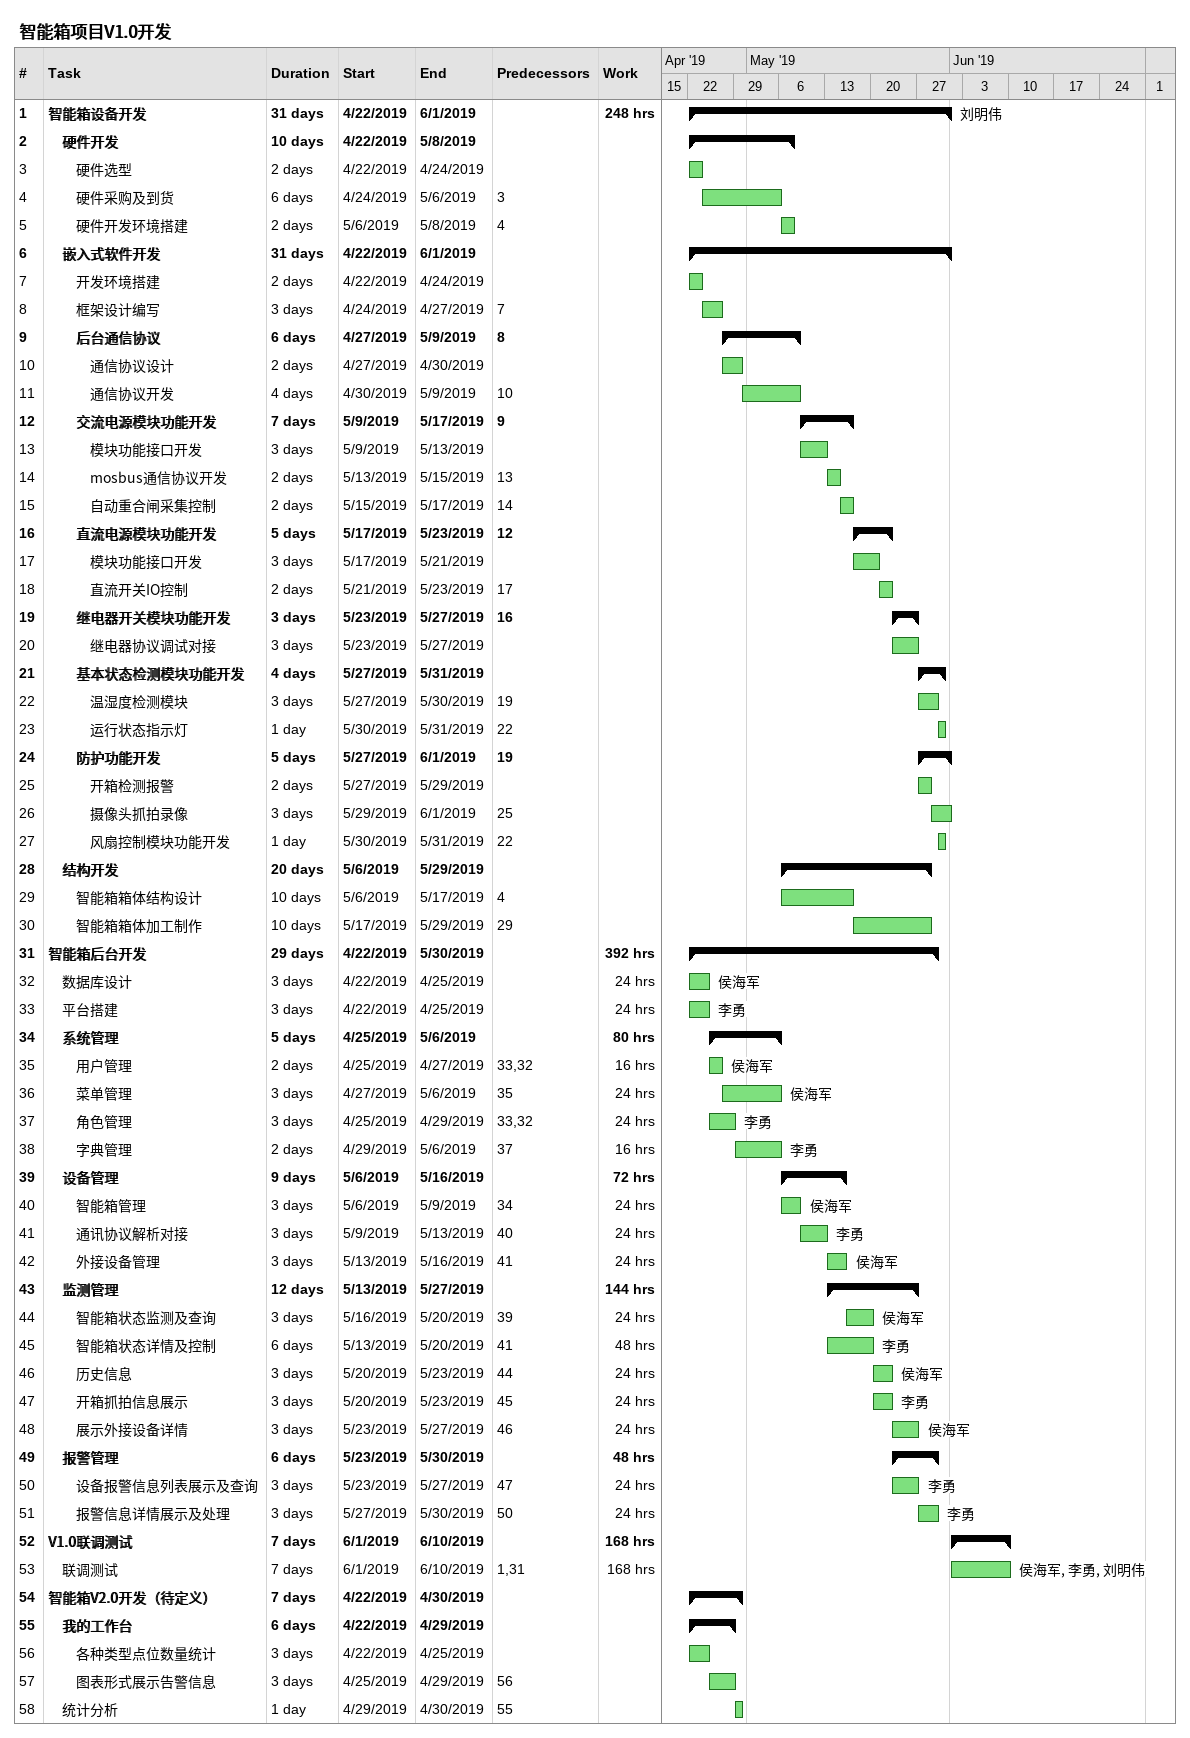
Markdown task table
智能箱项目V1.0开发

| ID | Level | Task | Duration | Start | Finish | Predecessors | Resources | Work (h) |
|---|---|---|---|---|---|---|---|---|
| 1 | 1 | **智能箱设备开发** | 31d | 2019-04-22 | 2019-06-01 |  | 刘明伟 | 248 |
| 2 | 2 | **硬件开发** | 10d | 2019-04-22 | 2019-05-08 |  |  |  |
| 3 | 3 | 硬件选型 | 2d | 2019-04-22 | 2019-04-24 |  |  |  |
| 4 | 3 | 硬件采购及到货 | 6d | 2019-04-24 | 2019-05-06 | 3 |  |  |
| 5 | 3 | 硬件开发环境搭建 | 2d | 2019-05-06 | 2019-05-08 | 4 |  |  |
| 6 | 2 | **嵌入式软件开发** | 31d | 2019-04-22 | 2019-06-01 |  |  |  |
| 7 | 3 | 开发环境搭建 | 2d | 2019-04-22 | 2019-04-24 |  |  |  |
| 8 | 3 | 框架设计编写 | 3d | 2019-04-24 | 2019-04-27 | 7 |  |  |
| 9 | 3 | **后台通信协议** | 6d | 2019-04-27 | 2019-05-09 | 8 |  |  |
| 10 | 4 | 通信协议设计 | 2d | 2019-04-27 | 2019-04-30 |  |  |  |
| 11 | 4 | 通信协议开发 | 4d | 2019-04-30 | 2019-05-09 | 10 |  |  |
| 12 | 3 | **交流电源模块功能开发** | 7d | 2019-05-09 | 2019-05-17 | 9 |  |  |
| 13 | 4 | 模块功能接口开发 | 3d | 2019-05-09 | 2019-05-13 |  |  |  |
| 14 | 4 | mosbus通信协议开发 | 2d | 2019-05-13 | 2019-05-15 | 13 |  |  |
| 15 | 4 | 自动重合闸采集控制 | 2d | 2019-05-15 | 2019-05-17 | 14 |  |  |
| 16 | 3 | **直流电源模块功能开发** | 5d | 2019-05-17 | 2019-05-23 | 12 |  |  |
| 17 | 4 | 模块功能接口开发 | 3d | 2019-05-17 | 2019-05-21 |  |  |  |
| 18 | 4 | 直流开关IO控制 | 2d | 2019-05-21 | 2019-05-23 | 17 |  |  |
| 19 | 3 | **继电器开关模块功能开发** | 3d | 2019-05-23 | 2019-05-27 | 16 |  |  |
| 20 | 4 | 继电器协议调试对接 | 3d | 2019-05-23 | 2019-05-27 |  |  |  |
| 21 | 3 | **基本状态检测模块功能开发** | 4d | 2019-05-27 | 2019-05-31 |  |  |  |
| 22 | 4 | 温湿度检测模块 | 3d | 2019-05-27 | 2019-05-30 | 19 |  |  |
| 23 | 4 | 运行状态指示灯 | 1d | 2019-05-30 | 2019-05-31 | 22 |  |  |
| 24 | 3 | **防护功能开发** | 5d | 2019-05-27 | 2019-06-01 | 19 |  |  |
| 25 | 4 | 开箱检测报警 | 2d | 2019-05-27 | 2019-05-29 |  |  |  |
| 26 | 4 | 摄像头抓拍录像 | 3d | 2019-05-29 | 2019-06-01 | 25 |  |  |
| 27 | 4 | 风扇控制模块功能开发 | 1d | 2019-05-30 | 2019-05-31 | 22 |  |  |
| 28 | 2 | **结构开发** | 20d | 2019-05-06 | 2019-05-29 |  |  |  |
| 29 | 3 | 智能箱箱体结构设计 | 10d | 2019-05-06 | 2019-05-17 | 4 |  |  |
| 30 | 3 | 智能箱箱体加工制作 | 10d | 2019-05-17 | 2019-05-29 | 29 |  |  |
| 31 | 1 | **智能箱后台开发** | 29d | 2019-04-22 | 2019-05-30 |  |  | 392 |
| 32 | 2 | 数据库设计 | 3d | 2019-04-22 | 2019-04-25 |  | 侯海军 | 24 |
| 33 | 2 | 平台搭建 | 3d | 2019-04-22 | 2019-04-25 |  | 李勇 | 24 |
| 34 | 2 | **系统管理** | 5d | 2019-04-25 | 2019-05-06 |  |  | 80 |
| 35 | 3 | 用户管理 | 2d | 2019-04-25 | 2019-04-27 | 33, 32 | 侯海军 | 16 |
| 36 | 3 | 菜单管理 | 3d | 2019-04-27 | 2019-05-06 | 35 | 侯海军 | 24 |
| 37 | 3 | 角色管理 | 3d | 2019-04-25 | 2019-04-29 | 33, 32 | 李勇 | 24 |
| 38 | 3 | 字典管理 | 2d | 2019-04-29 | 2019-05-06 | 37 | 李勇 | 16 |
| 39 | 2 | **设备管理** | 9d | 2019-05-06 | 2019-05-16 |  |  | 72 |
| 40 | 3 | 智能箱管理 | 3d | 2019-05-06 | 2019-05-09 | 34 | 侯海军 | 24 |
| 41 | 3 | 通讯协议解析对接 | 3d | 2019-05-09 | 2019-05-13 | 40 | 李勇 | 24 |
| 42 | 3 | 外接设备管理 | 3d | 2019-05-13 | 2019-05-16 | 41 | 侯海军 | 24 |
| 43 | 2 | **监测管理** | 12d | 2019-05-13 | 2019-05-27 |  |  | 144 |
| 44 | 3 | 智能箱状态监测及查询 | 3d | 2019-05-16 | 2019-05-20 | 39 | 侯海军 | 24 |
| 45 | 3 | 智能箱状态详情及控制 | 6d | 2019-05-13 | 2019-05-20 | 41 | 李勇 | 48 |
| 46 | 3 | 历史信息 | 3d | 2019-05-20 | 2019-05-23 | 44 | 侯海军 | 24 |
| 47 | 3 | 开箱抓拍信息展示 | 3d | 2019-05-20 | 2019-05-23 | 45 | 李勇 | 24 |
| 48 | 3 | 展示外接设备详情 | 3d | 2019-05-23 | 2019-05-27 | 46 | 侯海军 | 24 |
| 49 | 2 | **报警管理** | 6d | 2019-05-23 | 2019-05-30 |  |  | 48 |
| 50 | 3 | 设备报警信息列表展示及查询 | 3d | 2019-05-23 | 2019-05-27 | 47 | 李勇 | 24 |
| 51 | 3 | 报警信息详情展示及处理 | 3d | 2019-05-27 | 2019-05-30 | 50 | 李勇 | 24 |
| 52 | 1 | **V1.0联调测试** | 7d | 2019-06-01 | 2019-06-10 |  |  | 168 |
| 53 | 2 | 联调测试 | 7d | 2019-06-01 | 2019-06-10 | 1, 31 | 侯海军, 李勇, 刘明伟 | 168 |
| 54 | 1 | **智能箱V2.0开发（待定义）** | 7d | 2019-04-22 | 2019-04-30 |  |  |  |
| 55 | 2 | **我的工作台** | 6d | 2019-04-22 | 2019-04-29 |  |  |  |
| 56 | 3 | 各种类型点位数量统计 | 3d | 2019-04-22 | 2019-04-25 |  |  |  |
| 57 | 3 | 图表形式展示告警信息 | 3d | 2019-04-25 | 2019-04-29 | 56 |  |  |
| 58 | 2 | 统计分析 | 1d | 2019-04-29 | 2019-04-30 | 55 |  |  |
